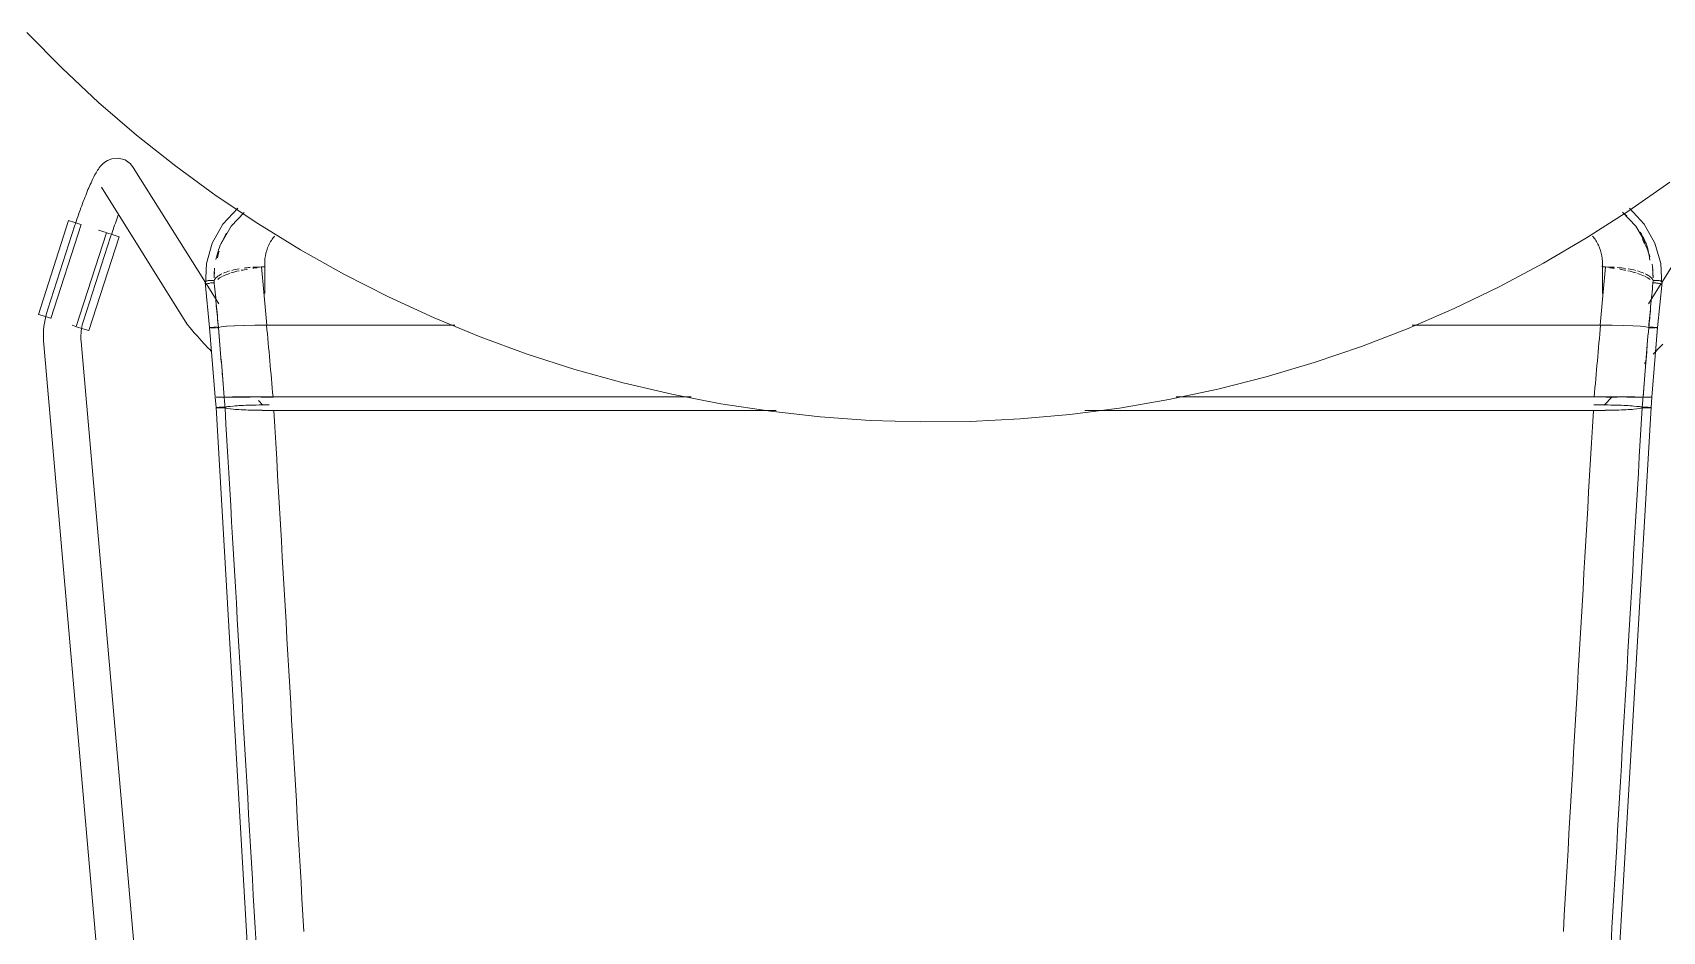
# Model space of a CAD drawing. Header units: millimetres. Extents: x 155927 to 326028, y -36033 to 97293.
# Drawn here: x 169468 to 169989, y 11742 to 12030 of the extents above; entities that cross this region are included whole.
import ezdxf

# ---------------------------------------------------------------- set-up
doc = ezdxf.new("R2010")
doc.units = ezdxf.units.MM
doc.header["$MEASUREMENT"] = 0
doc.layers.add('I-FURN', color=8, linetype='CONTINUOUS', lineweight=9)

msp = doc.modelspace()

# ---------------------------------------------------------------- linework, layer by layer
at = {"layer": 'I-FURN'}
for p, q in [((169466.45, 12029.59), (169477.7, 12018.22)), ((169477.7, 12018.22), (169489.4, 12007.3)), ((169489.4, 12007.3), (169501.52, 11996.86)), ((169501.52, 11996.86), (169514.06, 11986.92)), ((169489.6, 11986.39), (169489.32, 11986)), ((169489.91, 11986.79), (169489.6, 11986.39)), ((169490.28, 11987.22), (169489.91, 11986.79)), ((169490.74, 11987.68), (169490.28, 11987.22)), ((169491.37, 11988.2), (169490.74, 11987.68)), ((169492.28, 11988.77), (169491.37, 11988.2)), ((169493.66, 11989.29), (169492.28, 11988.77)), ((169495.64, 11989.46), (169493.66, 11989.29)), ((169497.86, 11988.88), (169495.64, 11989.46)), ((169499.6, 11987.65), (169497.86, 11988.88)), ((169499.6, 11987.65), (169500.49, 11986.53)), ((169523.52, 11949.76), (169500.49, 11986.53)), ((169514.06, 11986.92), (169526.98, 11977.48)), ((170012.28, 11986.53), (169989.24, 11949.76)), ((169486.73, 11981.08), (169486.49, 11980.54)), ((169486.97, 11981.61), (169486.73, 11981.08)), ((169487.2, 11982.12), (169486.97, 11981.61)), ((169487.44, 11982.61), (169487.2, 11982.12)), ((169487.67, 11983.09), (169487.44, 11982.61)), ((169487.9, 11983.54), (169487.67, 11983.09)), ((169488.12, 11983.98), (169487.9, 11983.54)), ((169488.35, 11984.41), (169488.12, 11983.98)), ((169488.58, 11984.82), (169488.35, 11984.41)), ((169488.82, 11985.22), (169488.58, 11984.82)), ((169489.06, 11985.61), (169488.82, 11985.22)), ((169489.32, 11986), (169489.06, 11985.61)), ((169978.66, 11972.6), (169991.78, 11981.76)), ((169484.75, 11976.27), (169484.5, 11975.61)), ((169485, 11976.93), (169484.75, 11976.27)), ((169485.26, 11977.57), (169485, 11976.93)), ((169485.51, 11978.19), (169485.26, 11977.57)), ((169485.75, 11978.8), (169485.51, 11978.19)), ((169486, 11979.4), (169485.75, 11978.8)), ((169486.25, 11979.98), (169486, 11979.4)), ((169486.49, 11980.54), (169486.25, 11979.98)), ((169490.32, 11980.16), (169517.63, 11936.57)), ((169526.98, 11977.48), (169540.26, 11968.57)), ((169482.72, 11970.67), (169482.47, 11969.94)), ((169482.97, 11971.4), (169482.72, 11970.67)), ((169483.22, 11972.12), (169482.97, 11971.4)), ((169483.48, 11972.84), (169483.22, 11972.12)), ((169483.73, 11973.54), (169483.48, 11972.84)), ((169483.99, 11974.24), (169483.73, 11973.54)), ((169484.24, 11974.93), (169483.99, 11974.24)), ((169484.5, 11975.61), (169484.24, 11974.93)), ((169495.45, 11970.65), (169495.22, 11970.01)), ((169495.69, 11971.27), (169495.45, 11970.65)), ((169529.13, 11968.34), (169533.87, 11973.5)), ((169531.81, 11967.76), (169535.93, 11972.08)), ((169965.19, 11963.98), (169978.66, 11972.6)), ((169980.96, 11967.76), (169976.69, 11972.23)), ((169983.64, 11968.34), (169978.9, 11973.5)), ((169470.12, 11939.55), (169479.81, 11969.56)), ((169481.83, 11968.01), (169473.12, 11941.19)), ((169474.16, 11938.25), (169483.85, 11968.26)), ((169479.81, 11969.56), (169481.76, 11968.93)), ((169481.76, 11968.93), (169483.73, 11968.29)), ((169481.98, 11968.46), (169481.83, 11968.01)), ((169482.22, 11969.2), (169481.98, 11968.46)), ((169482.47, 11969.94), (169482.22, 11969.2)), ((169491.92, 11965.65), (169482.23, 11935.64)), ((169491.82, 11965.68), (169489.34, 11966.48)), ((169492.04, 11965.61), (169494.01, 11964.98)), ((169493.81, 11966.01), (169493.58, 11965.32)), ((169494.04, 11966.69), (169493.81, 11966.01)), ((169494.28, 11967.37), (169494.04, 11966.69)), ((169494.51, 11968.04), (169494.28, 11967.37)), ((169494.75, 11968.71), (169494.51, 11968.04)), ((169494.98, 11969.37), (169494.75, 11968.71)), ((169495.22, 11970.01), (169494.98, 11969.37)), ((169525.74, 11962.33), (169529.13, 11968.34)), ((169528.44, 11961.93), (169531.81, 11967.76)), ((169540.26, 11968.57), (169553.9, 11960.2)), ((169984.32, 11961.93), (169980.96, 11967.76)), ((169987.03, 11962.33), (169983.64, 11968.34)), ((169484.53, 11937.49), (169493.24, 11964.3)), ((169486.27, 11934.34), (169495.96, 11964.35)), ((169493.35, 11964.63), (169493.24, 11964.3)), ((169493.58, 11965.32), (169493.35, 11964.63)), ((169494.01, 11964.98), (169495.96, 11964.35)), ((169523.86, 11955.81), (169525.74, 11962.33)), ((169553.9, 11960.2), (169567.85, 11952.37)), ((169951.38, 11955.9), (169965.19, 11963.98)), ((169988.91, 11955.81), (169987.03, 11962.33)), ((169523.58, 11948.91), (169523.86, 11955.81)), ((169542.52, 11955.93), (169542.52, 11946.18)), ((169937.25, 11948.39), (169951.38, 11955.9)), ((169970.25, 11946.18), (169970.25, 11955.93)), ((169989.19, 11948.91), (169988.91, 11955.81)), ((169523.45, 11949.8), (169524.88, 11935.31)), ((169541.53, 11954.69), (169542.57, 11954.69)), ((169567.85, 11952.37), (169582.11, 11945.12)), ((169970.19, 11954.69), (169971.24, 11954.69)), ((169989.31, 11949.8), (169987.89, 11935.31)), ((169527.8, 11942.95), (169523.76, 11949.39)), ((169582.11, 11945.12), (169596.65, 11938.44)), ((169922.84, 11941.44), (169937.25, 11948.39)), ((169989.01, 11949.39), (169984.97, 11942.95)), ((169472.07, 11938.92), (169470.12, 11939.55)), ((169472.79, 11940.1), (169472.5, 11939)), ((169473.12, 11941.19), (169472.79, 11940.1)), ((169908.16, 11935.07), (169922.84, 11941.44)), ((169471.8, 11934.49), (169471.74, 11933.35)), ((169471.91, 11935.62), (169471.8, 11934.49)), ((169472.06, 11936.75), (169471.91, 11935.62)), ((169472.26, 11937.88), (169472.06, 11936.75)), ((169474.04, 11938.29), (169472.07, 11938.92)), ((169472.5, 11939), (169472.26, 11937.88)), ((169482.13, 11935.68), (169480.97, 11936.05)), ((169484.32, 11934.97), (169482.35, 11935.61)), ((169483.77, 11933.57), (169483.83, 11934.23)), ((169483.83, 11934.23), (169483.91, 11934.88)), ((169483.91, 11934.88), (169484.03, 11935.54)), ((169484.03, 11935.54), (169484.17, 11936.18)), ((169484.17, 11936.18), (169484.33, 11936.82)), ((169486.27, 11934.34), (169484.32, 11934.97)), ((169484.33, 11936.82), (169484.52, 11937.46)), ((169484.52, 11937.46), (169484.53, 11937.49)), ((169517.63, 11936.57), (169517.84, 11936.25)), ((169517.84, 11936.25), (169518.03, 11935.99)), ((169518.03, 11935.99), (169518.2, 11935.76)), ((169518.2, 11935.76), (169518.37, 11935.54)), ((169518.37, 11935.54), (169518.55, 11935.32)), ((169518.55, 11935.32), (169518.74, 11935.09)), ((169518.74, 11935.09), (169518.94, 11934.85)), ((169518.94, 11934.85), (169519.16, 11934.6)), ((169519.16, 11934.6), (169519.39, 11934.33)), ((169519.39, 11934.33), (169519.63, 11934.05)), ((169524.88, 11935.31), (169524.95, 11935.33)), ((169524.94, 11935.33), (169524.88, 11935.31)), ((169524.88, 11935.31), (169526.7, 11913.11)), ((169524.88, 11935.31), (169524.94, 11935.28)), ((169524.94, 11935.28), (169524.88, 11935.31)), ((169525.13, 11935.36), (169524.94, 11935.33)), ((169524.94, 11935.28), (169525.13, 11935.26)), ((169525.13, 11935.26), (169524.94, 11935.28)), ((169525.43, 11935.38), (169525.13, 11935.36)), ((169525.13, 11935.26), (169525.42, 11935.24)), ((169525.42, 11935.24), (169525.13, 11935.26)), ((169525.14, 11935.36), (169525.43, 11935.38)), ((169525.42, 11935.24), (169525.8, 11935.22)), ((169525.8, 11935.22), (169525.42, 11935.24)), ((169525.81, 11935.4), (169525.43, 11935.38)), ((169525.43, 11935.38), (169525.82, 11935.4)), ((169525.8, 11935.22), (169526.25, 11935.21)), ((169526.26, 11935.21), (169525.8, 11935.22)), ((169526.27, 11935.41), (169525.81, 11935.4)), ((169525.82, 11935.4), (169526.27, 11935.41)), ((169526.25, 11935.21), (169526.74, 11935.2)), ((169526.75, 11935.2), (169526.26, 11935.21)), ((169526.76, 11935.41), (169526.27, 11935.41)), ((169526.27, 11935.41), (169526.76, 11935.41)), ((169527.25, 11935.41), (169526.76, 11935.41)), ((169526.76, 11935.41), (169527.26, 11935.41)), ((169527.24, 11935.21), (169527.71, 11935.21)), ((169527.72, 11935.21), (169527.24, 11935.21)), ((169527.73, 11935.4), (169527.25, 11935.41)), ((169527.26, 11935.41), (169527.73, 11935.4)), ((169527.73, 11935.4), (169528.61, 11935.59)), ((169528.62, 11935.59), (169527.73, 11935.4)), ((169528.62, 11935.59), (169530.33, 11935.77)), ((169530.35, 11935.77), (169528.62, 11935.59)), ((169530.35, 11935.77), (169532.79, 11935.92)), ((169532.83, 11935.92), (169530.35, 11935.77)), ((169535.93, 11936.04), (169532.83, 11935.92)), ((169532.83, 11935.92), (169535.86, 11936.04)), ((169535.86, 11936.04), (169535.92, 11936.04)), ((169535.93, 11936.04), (169539.37, 11936.11)), ((169539.37, 11936.11), (169535.93, 11936.04)), ((169543.23, 11936.14), (169539.46, 11936.11)), ((169539.46, 11936.11), (169543.1, 11936.14)), ((169603.34, 11936.14), (169543.23, 11936.14)), ((169543.23, 11936.14), (169603.34, 11936.14)), ((169596.65, 11938.44), (169611.44, 11932.34)), ((169893.24, 11929.3), (169908.16, 11935.07)), ((169969.54, 11936.14), (169909.43, 11936.14)), ((169909.43, 11936.14), (169969.54, 11936.14)), ((169973.3, 11936.11), (169969.54, 11936.14)), ((169969.66, 11936.14), (169973.31, 11936.11)), ((169973.4, 11936.11), (169976.84, 11936.04)), ((169976.84, 11936.04), (169973.4, 11936.11)), ((169979.94, 11935.92), (169976.84, 11936.04)), ((169976.9, 11936.04), (169979.94, 11935.92)), ((169982.41, 11935.77), (169979.94, 11935.92)), ((169979.98, 11935.92), (169982.42, 11935.77)), ((169984.15, 11935.59), (169982.41, 11935.77)), ((169982.43, 11935.77), (169984.15, 11935.59)), ((169984.15, 11935.59), (169985.04, 11935.4)), ((169985.04, 11935.4), (169984.15, 11935.59)), ((169985.51, 11935.41), (169985.04, 11935.4)), ((169985.04, 11935.4), (169985.51, 11935.41)), ((169985.05, 11935.21), (169985.53, 11935.21)), ((169985.52, 11935.21), (169985.05, 11935.21)), ((169986.01, 11935.41), (169985.51, 11935.41)), ((169985.51, 11935.41), (169986, 11935.41)), ((169986.02, 11935.2), (169985.52, 11935.21)), ((169985.53, 11935.21), (169986.02, 11935.2)), ((169986, 11935.41), (169986.5, 11935.41)), ((169986.5, 11935.41), (169986.01, 11935.41)), ((169986.02, 11935.2), (169986.51, 11935.21)), ((169986.51, 11935.21), (169986.02, 11935.2)), ((169987.89, 11935.31), (169986.06, 11913.11)), ((169986.95, 11935.4), (169986.5, 11935.41)), ((169986.5, 11935.41), (169986.95, 11935.4)), ((169986.51, 11935.21), (169986.97, 11935.22)), ((169986.96, 11935.22), (169986.51, 11935.21)), ((169987.34, 11935.38), (169986.95, 11935.4)), ((169986.95, 11935.4), (169987.33, 11935.38)), ((169987.33, 11935.38), (169987.63, 11935.36)), ((169987.63, 11935.36), (169987.34, 11935.38)), ((169987.64, 11935.26), (169987.34, 11935.24)), ((169987.35, 11935.24), (169987.64, 11935.26)), ((169987.82, 11935.33), (169987.63, 11935.36)), ((169987.64, 11935.26), (169987.83, 11935.28)), ((169987.82, 11935.28), (169987.64, 11935.26)), ((169987.82, 11935.33), (169987.89, 11935.31)), ((169987.89, 11935.31), (169987.82, 11935.33)), ((169987.89, 11935.31), (169987.82, 11935.28)), ((169987.83, 11935.28), (169987.89, 11935.31)), ((169471.74, 11933.35), (169471.72, 11932.2)), ((169471.72, 11932.2), (169471.75, 11931.06)), ((169471.75, 11931.06), (169471.83, 11929.92)), ((169471.83, 11929.92), (169471.83, 11929.87)), ((169471.83, 11929.87), (169510.78, 11486.55)), ((169483.72, 11932.24), (169483.73, 11932.91)), ((169483.74, 11931.58), (169483.72, 11932.24)), ((169483.73, 11932.91), (169483.77, 11933.57)), ((169483.79, 11930.92), (169483.74, 11931.58)), ((169521.08, 11506.42), (169483.79, 11930.92)), ((169519.63, 11934.05), (169519.89, 11933.75)), ((169519.89, 11933.75), (169520.16, 11933.45)), ((169520.16, 11933.45), (169520.45, 11933.12)), ((169520.45, 11933.12), (169520.75, 11932.79)), ((169520.75, 11932.79), (169521.07, 11932.44)), ((169521.07, 11932.44), (169521.39, 11932.07)), ((169521.39, 11932.07), (169521.74, 11931.69)), ((169521.74, 11931.69), (169522.09, 11931.3)), ((169522.09, 11931.3), (169522.46, 11930.9)), ((169522.46, 11930.9), (169522.84, 11930.49)), ((169522.84, 11930.49), (169523.23, 11930.06)), ((169523.23, 11930.06), (169523.64, 11929.63)), ((169523.64, 11929.63), (169524.05, 11929.18)), ((169524.05, 11929.18), (169524.47, 11928.73)), ((169611.44, 11932.34), (169626.47, 11926.84)), ((169878.1, 11924.13), (169893.24, 11929.3)), ((169988.72, 11929.18), (169988.29, 11928.73)), ((169989.13, 11929.63), (169988.72, 11929.18)), ((169989.53, 11930.06), (169989.13, 11929.63)), ((169524.47, 11928.73), (169524.91, 11928.27)), ((169524.91, 11928.27), (169525.35, 11927.8)), ((169626.47, 11926.84), (169641.7, 11921.95)), ((169862.77, 11919.56), (169878.1, 11924.13)), ((169984.16, 11924.35), (169983.68, 11923.84)), ((169986.97, 11927.32), (169986.52, 11926.84)), ((169987.42, 11927.8), (169986.97, 11927.32)), ((169987.86, 11928.27), (169987.42, 11927.8)), ((169988.29, 11928.73), (169987.86, 11928.27)), ((169641.7, 11921.95), (169657.11, 11917.67)), ((169847.26, 11915.62), (169862.77, 11919.56)), ((169657.11, 11917.67), (169672.69, 11914.01)), ((169672.69, 11914.01), (169688.4, 11910.98)), ((169831.61, 11912.3), (169847.26, 11915.62)), ((169526.77, 11913.11), (169526.7, 11913.11)), ((169526.7, 11913.11), (169526.77, 11913.1)), ((169526.97, 11909.75), (169526.71, 11913.11)), ((169526.77, 11913.1), (169526.71, 11913.11)), ((169526.71, 11913.11), (169526.77, 11913.11)), ((169526.96, 11913.11), (169527.25, 11913.11)), ((169527.25, 11913.11), (169526.96, 11913.11)), ((169527.05, 11909.78), (169526.98, 11909.75)), ((169526.98, 11909.75), (169546.27, 11577.84)), ((169526.98, 11909.75), (169527.04, 11909.72)), ((169527.04, 11909.72), (169527.23, 11909.69)), ((169527.24, 11909.8), (169527.05, 11909.78)), ((169527.23, 11909.69), (169527.52, 11909.67)), ((169527.53, 11909.82), (169527.24, 11909.8)), ((169527.25, 11913.11), (169527.64, 11913.11)), ((169527.63, 11913.11), (169527.25, 11913.11)), ((169527.25, 11913.1), (169527.64, 11913.1)), ((169527.64, 11913.1), (169527.26, 11913.1)), ((169527.52, 11909.67), (169527.91, 11909.65)), ((169527.91, 11909.84), (169527.53, 11909.82)), ((169528.08, 11913.11), (169527.63, 11913.11)), ((169527.64, 11913.11), (169528.09, 11913.11)), ((169528.09, 11913.1), (169527.64, 11913.1)), ((169527.64, 11913.1), (169528.09, 11913.1)), ((169528.37, 11909.85), (169527.91, 11909.84)), ((169527.91, 11909.65), (169528.36, 11909.64)), ((169528.57, 11913.11), (169528.08, 11913.11)), ((169528.09, 11913.11), (169528.58, 11913.11)), ((169528.58, 11913.1), (169528.09, 11913.1)), ((169528.09, 11913.1), (169528.58, 11913.1)), ((169528.36, 11909.64), (169528.85, 11909.64)), ((169528.86, 11909.86), (169528.37, 11909.85)), ((169529.07, 11913.11), (169528.57, 11913.11)), ((169528.58, 11913.11), (169529.07, 11913.11)), ((169529.08, 11913.1), (169528.58, 11913.1)), ((169528.58, 11913.1), (169529.08, 11913.1)), ((169528.85, 11909.64), (169529.34, 11909.64)), ((169529.35, 11909.86), (169528.86, 11909.86)), ((169529.07, 11913.11), (169529.54, 11913.11)), ((169529.54, 11913.11), (169529.07, 11913.11)), ((169529.55, 11913.1), (169529.08, 11913.1)), ((169529.08, 11913.1), (169529.55, 11913.1)), ((169529.34, 11909.64), (169529.81, 11909.65)), ((169529.82, 11909.85), (169529.35, 11909.86)), ((169529.54, 11913.11), (169530.43, 11913.13)), ((169530.43, 11913.13), (169529.54, 11913.11)), ((169529.81, 11909.65), (169530.7, 11909.44)), ((169530.72, 11910.06), (169529.82, 11909.85)), ((169530.43, 11913.13), (169532.17, 11913.14)), ((169532.18, 11913.14), (169530.43, 11913.13)), ((169530.44, 11913.08), (169532.19, 11913.07)), ((169532.2, 11913.07), (169530.45, 11913.08)), ((169530.7, 11909.44), (169532.45, 11909.24)), ((169532.47, 11910.25), (169530.72, 11910.06)), ((169532.18, 11913.14), (169534.68, 11913.15)), ((169534.68, 11913.15), (169532.18, 11913.14)), ((169532.19, 11913.07), (169534.69, 11913.06)), ((169534.7, 11913.06), (169532.2, 11913.07)), ((169532.45, 11909.24), (169534.95, 11909.08)), ((169534.97, 11910.41), (169532.47, 11910.25)), ((169534.68, 11913.15), (169537.81, 11913.16)), ((169537.81, 11913.16), (169534.68, 11913.15)), ((169534.69, 11913.06), (169537.82, 11913.05)), ((169537.82, 11913.05), (169534.7, 11913.06)), ((169534.95, 11909.08), (169538.08, 11908.96)), ((169538.09, 11910.54), (169534.97, 11910.41)), ((169541.38, 11913.17), (169537.81, 11913.16)), ((169537.82, 11913.16), (169541.38, 11913.17)), ((169538.08, 11908.96), (169541.65, 11908.88)), ((169541.64, 11910.61), (169538.09, 11910.54)), ((169540.47, 11912.02), (169541.94, 11910.49)), ((169541.38, 11913.17), (169545.17, 11913.17)), ((169545.17, 11913.17), (169541.38, 11913.17)), ((169545.16, 11913.04), (169541.38, 11913.04)), ((169541.38, 11913.04), (169545.16, 11913.04)), ((169543.89, 11910.64), (169541.64, 11910.61)), ((169541.65, 11908.88), (169545.43, 11908.85)), ((169545.17, 11913.17), (169678.91, 11913.17)), ((169678.91, 11913.17), (169545.17, 11913.17)), ((169545.43, 11908.85), (169706.01, 11908.85)), ((169706.01, 11908.85), (169545.43, 11908.85)), ((169688.4, 11910.98), (169704.21, 11908.57)), ((169704.21, 11908.57), (169720.12, 11906.81)), ((169799.98, 11907.54), (169815.84, 11909.6)), ((169804.74, 11908.85), (169967.34, 11908.85)), ((169967.34, 11908.85), (169804.74, 11908.85)), ((169815.84, 11909.6), (169831.61, 11912.3)), ((169833.96, 11913.17), (169967.6, 11913.17)), ((169967.6, 11913.17), (169833.96, 11913.17)), ((169985.79, 11909.75), (169966.5, 11577.84)), ((169967.34, 11908.85), (169971.12, 11908.88)), ((169971.13, 11910.61), (169967.45, 11910.64)), ((169967.6, 11913.17), (169971.39, 11913.17)), ((169971.39, 11913.17), (169967.6, 11913.17)), ((169970.82, 11910.49), (169973.4, 11913.17)), ((169971.12, 11908.88), (169974.68, 11908.96)), ((169974.68, 11910.54), (169971.13, 11910.61)), ((169971.39, 11913.17), (169974.95, 11913.16)), ((169974.96, 11913.16), (169971.39, 11913.17)), ((169974.95, 11913.05), (169971.39, 11913.04)), ((169971.39, 11913.04), (169974.95, 11913.05)), ((169977.8, 11910.41), (169974.68, 11910.54)), ((169974.68, 11908.96), (169977.81, 11909.08)), ((169974.96, 11913.16), (169978.08, 11913.15)), ((169978.09, 11913.15), (169974.96, 11913.16)), ((169980.29, 11910.25), (169977.8, 11910.41)), ((169977.81, 11909.08), (169980.32, 11909.24)), ((169980.57, 11913.07), (169978.07, 11913.06)), ((169978.07, 11913.06), (169980.57, 11913.07)), ((169978.09, 11913.15), (169980.59, 11913.14)), ((169980.59, 11913.14), (169978.09, 11913.15)), ((169982.05, 11910.06), (169980.29, 11910.25)), ((169980.32, 11909.24), (169982.07, 11909.44)), ((169982.32, 11913.08), (169980.57, 11913.07)), ((169980.57, 11913.07), (169982.32, 11913.08)), ((169980.59, 11913.14), (169982.34, 11913.13)), ((169982.34, 11913.13), (169980.59, 11913.14)), ((169982.95, 11909.85), (169982.05, 11910.06)), ((169982.07, 11909.44), (169982.95, 11909.65)), ((169982.34, 11913.13), (169983.22, 11913.11)), ((169983.23, 11913.11), (169982.34, 11913.13)), ((169983.42, 11909.86), (169982.95, 11909.85)), ((169982.95, 11909.65), (169983.42, 11909.64)), ((169983.22, 11913.11), (169983.69, 11913.11)), ((169983.69, 11913.1), (169983.22, 11913.1)), ((169983.22, 11913.1), (169983.69, 11913.1)), ((169983.7, 11913.11), (169983.23, 11913.11)), ((169983.91, 11909.86), (169983.42, 11909.86)), ((169983.42, 11909.64), (169983.92, 11909.64)), ((169983.69, 11913.11), (169984.19, 11913.11)), ((169984.18, 11913.1), (169983.69, 11913.1)), ((169983.69, 11913.1), (169984.19, 11913.1)), ((169984.19, 11913.11), (169983.7, 11913.11)), ((169984.4, 11909.85), (169983.91, 11909.86)), ((169983.92, 11909.64), (169984.41, 11909.64)), ((169984.67, 11913.1), (169984.18, 11913.1)), ((169984.19, 11913.11), (169984.68, 11913.11)), ((169984.68, 11913.11), (169984.19, 11913.11)), ((169984.19, 11913.1), (169984.68, 11913.1)), ((169984.85, 11909.84), (169984.4, 11909.85)), ((169984.41, 11909.64), (169984.86, 11909.65)), ((169985.13, 11913.1), (169984.67, 11913.1)), ((169984.68, 11913.11), (169985.13, 11913.11)), ((169985.14, 11913.11), (169984.68, 11913.11)), ((169984.68, 11913.1), (169985.13, 11913.1)), ((169985.24, 11909.82), (169984.85, 11909.84)), ((169984.86, 11909.65), (169985.24, 11909.67)), ((169985.13, 11913.11), (169985.51, 11913.11)), ((169985.51, 11913.1), (169985.13, 11913.1)), ((169985.13, 11913.1), (169985.51, 11913.1)), ((169985.52, 11913.11), (169985.14, 11913.11)), ((169985.53, 11909.8), (169985.24, 11909.82)), ((169985.24, 11909.67), (169985.54, 11909.69)), ((169985.51, 11913.11), (169985.81, 11913.11)), ((169985.8, 11913.1), (169985.51, 11913.1)), ((169985.51, 11913.1), (169985.81, 11913.1)), ((169985.81, 11913.11), (169985.52, 11913.11)), ((169985.72, 11909.78), (169985.53, 11909.8)), ((169985.54, 11909.69), (169985.72, 11909.72)), ((169985.79, 11909.75), (169985.72, 11909.78)), ((169985.72, 11909.72), (169985.79, 11909.75)), ((169985.79, 11909.75), (169986.06, 11913.11)), ((169985.99, 11913.1), (169985.8, 11913.1)), ((169985.81, 11913.11), (169985.99, 11913.11)), ((169986, 11913.11), (169985.81, 11913.11)), ((169985.81, 11913.1), (169986, 11913.1)), ((169985.99, 11913.11), (169986.06, 11913.11)), ((169986.06, 11913.11), (169985.99, 11913.1)), ((169986, 11913.1), (169986.06, 11913.11)), ((169986.06, 11913.11), (169986, 11913.11)), ((169720.12, 11906.81), (169736.07, 11905.67)), ((169736.07, 11905.67), (169752.07, 11905.18)), ((169752.07, 11905.18), (169768.06, 11905.33)), ((169768.06, 11905.33), (169784.04, 11906.11)), ((169784.04, 11906.11), (169799.98, 11907.54))]:
    msp.add_line(p, q, dxfattribs=at)
for points in [[(169976.64, 11972.22), (169977.1, 11971.83), (169977.56, 11971.43), (169978.02, 11971.03)], [(169527.96, 11959.75), (169527.69, 11959.04), (169527.51, 11958.32), (169527.38, 11957.58)], [(169542.57, 11954.69), (169542.53, 11955.2), (169542.51, 11955.7), (169542.52, 11956.21)], [(169970.25, 11956.21), (169970.26, 11955.7), (169970.24, 11955.2), (169970.19, 11954.69)], [(169986.13, 11955.64), (169986.32, 11954.4), (169986.36, 11953.15), (169986.37, 11951.88)], [(169526.29, 11950.36), (169526.44, 11950.75), (169527, 11951.5), (169528.14, 11952.2), (169528.84, 11952.52)], [(169526.29, 11950.36), (169526.53, 11947.91), (169527.01, 11942.96), (169527.49, 11937.93), (169527.73, 11935.4)], [(169526.32, 11951.89), (169526.33, 11952.71), (169526.38, 11953.54), (169526.46, 11954.36)], [(169526.44, 11953.13), (169526.38, 11952.49), (169526.37, 11951.83), (169526.38, 11951.18)], [(169528.87, 11951.67), (169528.24, 11951.35), (169527.84, 11951.04), (169527.51, 11950.71)], [(169531.3, 11952.63), (169530.49, 11952.36), (169529.68, 11952.08), (169529.12, 11951.78)], [(169529.29, 11952.72), (169529.88, 11952.97), (169530.54, 11953.2), (169531.27, 11953.41)], [(169534.34, 11953.47), (169533.41, 11953.26), (169532.47, 11953.03), (169531.62, 11952.78)], [(169531.94, 11953.59), (169532.68, 11953.78), (169533.49, 11953.94), (169534.32, 11954.09)], [(169537.05, 11954.02), (169536.35, 11953.9), (169535.68, 11953.76), (169535, 11953.62)], [(169535.89, 11954.32), (169536.51, 11954.4), (169537.15, 11954.48), (169537.81, 11954.52)], [(169540.11, 11954.45), (169539.64, 11954.4), (169539.17, 11954.34), (169538.7, 11954.27)], [(169538.73, 11954.59), (169539.64, 11954.65), (169540.57, 11954.68), (169541.53, 11954.69)], [(169541.53, 11954.69), (169541.79, 11951.66), (169542.33, 11945.52), (169542.92, 11939.27), (169543.23, 11936.14)], [(169971.24, 11954.69), (169970.98, 11951.66), (169970.44, 11945.52), (169969.85, 11939.27), (169969.54, 11936.14)], [(169971.24, 11954.69), (169972.19, 11954.68), (169973.11, 11954.65), (169974.02, 11954.59)], [(169974.08, 11954.27), (169973.61, 11954.34), (169973.13, 11954.39), (169972.65, 11954.44)], [(169974.96, 11954.52), (169975.86, 11954.45), (169976.74, 11954.35), (169977.59, 11954.22)], [(169977.77, 11953.62), (169977.12, 11953.76), (169976.45, 11953.9), (169975.77, 11954.02)], [(169981.02, 11952.77), (169980.22, 11953.03), (169979.34, 11953.25), (169978.42, 11953.47)], [(169978.44, 11954.09), (169979.29, 11953.94), (169980.09, 11953.78), (169980.83, 11953.59)], [(169983.65, 11951.78), (169983.01, 11952.08), (169982.27, 11952.36), (169981.45, 11952.62)], [(169981.49, 11953.41), (169982.22, 11953.2), (169982.86, 11952.97), (169983.46, 11952.72)], [(169985.47, 11950.71), (169985.06, 11951.03), (169984.54, 11951.36), (169983.89, 11951.67)], [(169986.48, 11950.36), (169986.24, 11947.91), (169985.76, 11942.96), (169985.28, 11937.93), (169985.04, 11935.4)], [(169986.44, 11951.19), (169986.42, 11952.09), (169986.36, 11952.98), (169986.26, 11953.88)], [(169989.13, 11949.05), (169989.09, 11949.1), (169988.97, 11949.19), (169988.67, 11949.32), (169988.28, 11949.44), (169987.83, 11949.53), (169987.34, 11949.6), (169986.84, 11949.63), (169986.52, 11949.63), (169986.38, 11949.62)], [(169527.01, 11942.3), (169527.24, 11939.95), (169527.48, 11937.59), (169527.71, 11935.21)], [(169985.65, 11941.25), (169985.46, 11939.31), (169985.27, 11937.36), (169985.07, 11935.4)], [(169528.62, 11924.26), (169528.32, 11927.92), (169528.02, 11931.57), (169527.72, 11935.21)], [(169529.54, 11913.11), (169529.24, 11916.83), (169528.64, 11924.27), (169528.03, 11931.69), (169527.73, 11935.4)], [(169544.14, 11924.66), (169543.79, 11928.49), (169543.45, 11932.32), (169543.1, 11936.14)], [(169969.66, 11936.14), (169969.32, 11932.32), (169968.97, 11928.49), (169968.63, 11924.66)], [(169983.23, 11913.11), (169983.53, 11916.83), (169984.13, 11924.27), (169984.74, 11931.69), (169985.04, 11935.4)], [(169545.17, 11913.17), (169544.82, 11917), (169544.48, 11920.83), (169544.14, 11924.66)], [(169968.63, 11924.66), (169968.29, 11920.83), (169967.94, 11917), (169967.6, 11913.17)], [(169529.02, 11919.42), (169528.99, 11919.83), (169528.96, 11920.24), (169528.92, 11920.65)], [(169529.54, 11913.11), (169529.59, 11912.54), (169529.68, 11911.38), (169529.77, 11910.23), (169529.81, 11909.65)], [(169529.55, 11913.1), (169529.6, 11912.56), (169529.69, 11911.47), (169529.78, 11910.39), (169529.82, 11909.85)], [(169549.13, 11577.65), (169545.91, 11632.89), (169539.47, 11743.48), (169533.03, 11854.24), (169529.81, 11909.65)], [(169555.02, 11742.36), (169551.82, 11797.82), (169548.63, 11853.33), (169545.43, 11908.85)], [(169967.34, 11908.85), (169964.14, 11853.33), (169960.94, 11797.8), (169957.75, 11742.36)], [(169963.63, 11577.65), (169966.85, 11632.89), (169973.29, 11743.48), (169979.73, 11854.24), (169982.95, 11909.65)], [(169983.22, 11913.1), (169983.17, 11912.56), (169983.08, 11911.47), (169982.99, 11910.39), (169982.95, 11909.85)], [(169982.95, 11909.85), (169983.54, 11909.86), (169985.05, 11909.86), (169985.79, 11909.79), (169985.79, 11909.75)], [(169983.22, 11913.11), (169983.18, 11912.54), (169983.09, 11911.38), (169983, 11910.23), (169982.96, 11909.65)]]:
    msp.add_open_spline(points, degree=3, dxfattribs=at)
for points, knots in [([(169526.89, 11957.04), (169527.33, 11959.12), (169528.31, 11962.08), (169529.87, 11964.75), (169530.4, 11965.55)], [-0.8210019, -0.8210019, -0.8210019, -0.8210019, -0.6666667, -0.5975811, -0.5975811, -0.5975811, -0.5975811]), ([(169982.27, 11965.82), (169982.84, 11964.93), (169984.5, 11962.1), (169985.12, 11959), (169985.4, 11956.86)], [0.591443, 0.591443, 0.591443, 0.591443, 0.6666667, 0.8236682, 0.8236682, 0.8236682, 0.8236682]), ([(169542.57, 11954.69), (169542.36, 11957.08), (169542.99, 11960.68), (169544.92, 11963.68), (169545.68, 11964.58)], [0, 0, 0, 0, 0.3333333, 0.5, 0.5, 0.5, 0.5]), ([(169967.08, 11964.58), (169967.85, 11963.68), (169969.78, 11960.68), (169970.41, 11957.08), (169970.19, 11954.69)], [0.5, 0.5, 0.5, 0.5, 0.6666667, 1, 1, 1, 1]), ([(169985.4, 11957.96), (169985.01, 11959.31), (169984.28, 11961.27), (169983.27, 11963.09), (169982.92, 11963.67)], [0.2297626, 0.2297626, 0.2297626, 0.2297626, 0.3333333, 0.3824546, 0.3824546, 0.3824546, 0.3824546]), ([(169523.5, 11949.95), (169523.52, 11949.97), (169523.57, 11950.02), (169523.67, 11950.09), (169523.86, 11950.19), (169524.18, 11950.3), (169524.58, 11950.37), (169524.94, 11950.4), (169525.31, 11950.42), (169525.76, 11950.42), (169526.11, 11950.38), (169526.29, 11950.36)], [0.5555556, 0.5555556, 0.5555556, 0.5555556, 0.5833333, 0.6180556, 0.6527778, 0.7222222, 0.7916667, 0.8263889, 0.8611111, 0.9305556, 1, 1, 1, 1]), ([(169983.96, 11952.51), (169984.64, 11952.19), (169985.77, 11951.49), (169986.33, 11950.75), (169986.48, 11950.36)], [0.6690305, 0.6690305, 0.6690305, 0.6690305, 0.8333333, 1, 1, 1, 1]), ([(169986.48, 11950.36), (169986.62, 11950.38), (169986.9, 11950.41), (169987.33, 11950.42), (169987.7, 11950.41), (169987.99, 11950.39), (169988.26, 11950.36), (169988.51, 11950.31), (169988.74, 11950.24), (169988.93, 11950.18), (169989.13, 11950.08), (169989.23, 11949.99), (169989.26, 11949.95)], [0, 0, 0, 0, 0.0555556, 0.1111111, 0.1666667, 0.1944444, 0.2222222, 0.2777778, 0.3055556, 0.3333333, 0.3888889, 0.4444444, 0.4444444, 0.4444444, 0.4444444]), ([(169526.39, 11949.62), (169526.17, 11949.63), (169525.68, 11949.63), (169524.93, 11949.54), (169524.26, 11949.39), (169523.83, 11949.21), (169523.68, 11949.1), (169523.64, 11949.05)], [-1, -1, -1, -1, -0.90625, -0.8125, -0.71875, -0.625, -0.5625, -0.5625, -0.5625, -0.5625]), ([(169983.24, 11913.35), (169983.54, 11916.96), (169983.97, 11922.21), (169984.41, 11927.46), (169984.55, 11929.1)], [0.0113386, 0.0113386, 0.0113386, 0.0113386, 0.5, 0.7233886, 0.7233886, 0.7233886, 0.7233886]), ([(169526.97, 11909.75), (169526.97, 11909.77), (169527.11, 11909.79), (169527.51, 11909.83), (169527.9, 11909.84), (169528.36, 11909.85), (169528.85, 11909.86), (169529.35, 11909.86), (169529.67, 11909.85), (169529.82, 11909.85)], [-0.5, -0.5, -0.5, -0.5, -0.375, -0.3125, -0.25, -0.1875, -0.125, -0.0625, 0, 0, 0, 0]), ([(169529.81, 11909.65), (169529.59, 11909.64), (169529.1, 11909.63), (169528.47, 11909.64), (169528, 11909.65), (169527.59, 11909.66), (169527.14, 11909.7), (169526.98, 11909.73), (169526.97, 11909.75)], [-1, -1, -1, -1, -0.90625, -0.8125, -0.765625, -0.71875, -0.625, -0.501507, -0.501507, -0.501507, -0.501507]), ([(169545.43, 11908.85), (169544.16, 11908.85), (169541.61, 11908.87), (169538, 11908.95), (169534.84, 11909.07), (169531.48, 11909.29), (169530.09, 11909.5), (169529.81, 11909.65)], [-1, -1, -1, -1, -0.833333, -0.666667, -0.5, -0.333333, 0, 0, 0, 0]), ([(169529.82, 11909.85), (169530.11, 11909.99), (169531.5, 11910.2), (169534.85, 11910.42), (169538.01, 11910.54), (169541.12, 11910.61), (169543.13, 11910.63), (169543.89, 11910.64)], [-1, -1, -1, -1, -0.6666667, -0.5, -0.3333333, -0.1666667, -0.0664381, -0.0664381, -0.0664381, -0.0664381]), ([(169982.96, 11909.65), (169982.68, 11909.5), (169981.29, 11909.29), (169977.93, 11909.07), (169974.76, 11908.95), (169971.16, 11908.87), (169968.61, 11908.85), (169967.34, 11908.85)], [-1, -1, -1, -1, -0.666667, -0.5, -0.333333, -0.166667, 0, 0, 0, 0]), ([(169967.45, 11910.64), (169969.96, 11910.64), (169973.73, 11910.58), (169977.91, 11910.42), (169981.26, 11910.2), (169982.66, 11909.99), (169982.95, 11909.85)], [-0.996036, -0.996036, -0.996036, -0.996036, -0.6666667, -0.5, -0.3333333, 0, 0, 0, 0]), ([(169985.79, 11909.75), (169985.79, 11909.73), (169985.65, 11909.7), (169985.26, 11909.67), (169984.88, 11909.65), (169984.42, 11909.64), (169983.92, 11909.64), (169983.42, 11909.64), (169983.1, 11909.64), (169982.96, 11909.65)], [-0.498493, -0.498493, -0.498493, -0.498493, -0.375, -0.3125, -0.25, -0.1875, -0.125, -0.0625, 0, 0, 0, 0])]:
    msp.add_open_spline(points, degree=3, knots=knots, dxfattribs=at)

doc.saveas('drawing.dxf')
